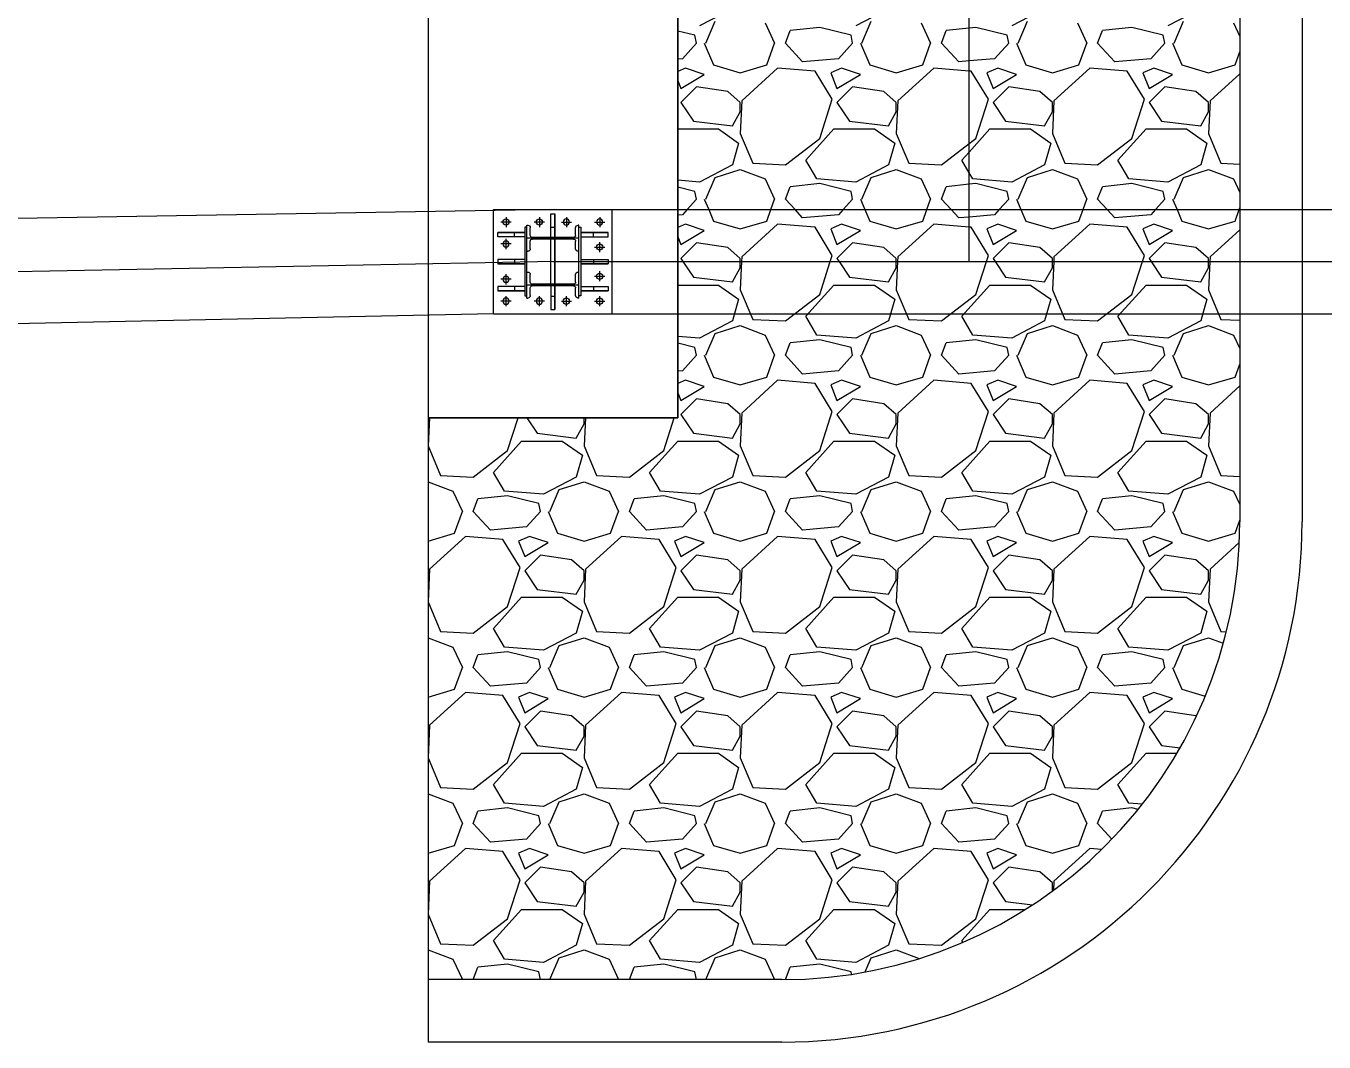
# Model space of a CAD drawing. Extents: x -341000 to 1341000, y 175 to 1868317.
# Drawn here: x -25318 to 37052, y 950000 to 998825 of the extents above; entities that cross this region are included whole.
import ezdxf

# ---------------------------------------------------------------- set-up
doc = ezdxf.new("R2010")
doc.units = 0
for name, color, linetype in [('Level 1', 7, 'Continuous'), ('Level 17', 7, 'Continuous'), ('Level 20', 7, 'Continuous'), ('Level 21', 7, 'Continuous'), ('Level 22', 7, 'Continuous'), ('Level 23', 7, 'Continuous'), ('Level 7', 7, 'Continuous')]:
    doc.layers.add(name, color=color, linetype=linetype)

# ---------------------------------------------------------------- blocks, each defined once
blk = doc.blocks.new('BL')
at = {"layer": 'Level 17'}
blk.add_circle((0, 0), 5000, dxfattribs=at)
at = {"layer": 'Level 22'}
for p, q in [((-8112, 0), (8112, 0)), ((0, 8112), (0, -8112))]:
    blk.add_line(p, q, dxfattribs=at)
blk = doc.blocks.new('A$C6DE')
at = {"layer": 'Level 20'}
for p, q in [((-250000, 0), (250000, 0)), ((250000, -570000), (250000, 0)), ((-250000, -570000), (-250000, 0)), ((-140000, -20000), (-140000, -150000)), ((-120000, -20000), (-140000, -20000)), ((-120000, -150000), (-120000, -20000)), ((-10000, -20000), (-10000, -150000)), ((10000, -20000), (-10000, -20000)), ((10000, -150000), (10000, -20000)), ((120000, -150000), (120000, -20000)), ((120000, -20000), (140000, -20000)), ((140000, -20000), (140000, -150000)), ((-120000, -90000), (-140000, -90000)), ((10000, -90000), (-10000, -90000)), ((120000, -90000), (140000, -90000)), ((-175000, -160000), (-50000, -160000)), ((-175000, -160000), (-175000, -164000)), ((-163000, -176000), (-126250, -176000)), ((-116250, -186000), (-116250, -384000)), ((-108750, -186000), (-108750, -384000)), ((-98750, -176000), (-62000, -176000)), ((-50000, -160000), (-50000, -164000)), ((50000, -160000), (175000, -160000)), ((50000, -160000), (50000, -164000)), ((62000, -176000), (98750, -176000)), ((108750, -186000), (108750, -384000)), ((116250, -186000), (116250, -384000)), ((126250, -176000), (163000, -176000)), ((175000, -160000), (175000, -164000)), ((-230000, -275000), (-116250, -275000)), ((-230000, -295000), (-230000, -275000)), ((-116250, -295000), (-230000, -295000)), ((-166250, -295000), (-166250, -275000)), ((108750, -275000), (-108750, -275000)), ((-108750, -295000), (108750, -295000)), ((230000, -275000), (116250, -275000)), ((116250, -295000), (230000, -295000)), ((166250, -295000), (166250, -275000)), ((230000, -295000), (230000, -275000)), ((-175000, -410000), (-175000, -406000)), ((-175000, -410000), (-50000, -410000)), ((-163000, -394000), (-126250, -394000)), ((-140000, -550000), (-140000, -420000)), ((-120000, -420000), (-120000, -550000)), ((-98750, -394000), (-62000, -394000)), ((-50000, -410000), (-50000, -406000)), ((-10000, -550000), (-10000, -420000)), ((10000, -420000), (10000, -550000)), ((50000, -410000), (50000, -406000)), ((50000, -410000), (175000, -410000)), ((62000, -394000), (98750, -394000)), ((120000, -420000), (120000, -550000)), ((126250, -394000), (163000, -394000)), ((140000, -550000), (140000, -420000)), ((175000, -410000), (175000, -406000)), ((-120000, -470000), (-140000, -470000)), ((10000, -470000), (-10000, -470000)), ((120000, -470000), (140000, -470000)), ((-120000, -550000), (-140000, -550000)), ((10000, -550000), (-10000, -550000)), ((120000, -550000), (140000, -550000)), ((-250000, -570000), (250000, -570000))]:
    blk.add_line(p, q, dxfattribs=at)
for points in [[(-165000, -160000), (165000, -160000), (165000, -150000), (-165000, -150000)], [(-165000, -410000), (165000, -410000), (165000, -420000), (-165000, -420000)]]:
    blk.add_lwpolyline(points, close=True, dxfattribs=at)
for centre, radius, start, end in [((-163000, -164000), 12000, 180, 270), ((-126250, -186000), 10000, 0, 90), ((-98750, -186000), 10000, 90, 180), ((-62000, -164000), 12000, 270, 0), ((62000, -164000), 12000, 180, 270), ((98750, -186000), 10000, 0, 90), ((126250, -186000), 10000, 90, 180), ((163000, -164000), 12000, 270, 0), ((-163000, -406000), 12000, 90, 180), ((-126250, -384000), 10000, 270, 0), ((-98750, -384000), 10000, 180, 270), ((-62000, -406000), 12000, 0, 90), ((62000, -406000), 12000, 90, 180), ((98750, -384000), 10000, 270, 0), ((126250, -384000), 10000, 180, 270), ((163000, -406000), 12000, 0, 90)]:
    blk.add_arc(centre, radius, start, end, dxfattribs=at)
at = {"layer": 'Level 22'}
for p, q in [((-112500, -160000), (-112500, -410000)), ((112500, -160000), (112500, -410000))]:
    blk.add_line(p, q, dxfattribs=at)
at = {"layer": 'Level 23'}
for p, q in [((-140000, -150000), (-140000, -20000)), ((-120000, -150000), (-120000, -20000)), ((-10000, -150000), (-10000, -20000)), ((10000, -150000), (10000, -20000)), ((120000, -150000), (120000, -20000)), ((140000, -150000), (140000, -20000)), ((-116250, -275000), (-230000, -275000)), ((-116250, -295000), (-230000, -295000)), ((-108750, -275000), (108750, -275000)), ((-108750, -295000), (108750, -295000)), ((116250, -275000), (230000, -275000)), ((116250, -295000), (230000, -295000)), ((-140000, -420000), (-140000, -550000)), ((-120000, -420000), (-120000, -550000)), ((-10000, -420000), (-10000, -550000)), ((10000, -420000), (10000, -550000)), ((120000, -420000), (120000, -550000)), ((140000, -420000), (140000, -550000))]:
    blk.add_line(p, q, dxfattribs=at)
at = {"layer": 'Level 17'}
for p, xscale, yscale in [((-190000, -60000), 2.999999999999999, -2.999999999999999), ((-70000, -60000), 2.999999999999999, -2.999999999999999), ((70000, -60000), 2.999999999999999, -2.999999999999999), ((-190000, -220000), 2.999999999999999, -2.999999999999999), ((-190000, -350000), 3, 3), ((-190000, -510000), 3, 3), ((-85000, -510000), 3, 3), ((85000, -510000), 3, 3)]:
    blk.add_blockref('BL', p, dxfattribs=dict(at, xscale=xscale, yscale=yscale))
for p, xscale, yscale, rotation in [((190000, -60000), 2.999999999999999, 2.999999999999999, 179.99999999999997), ((190000, -220000), 2.999999999999999, 2.999999999999999, 179.99999999999997), ((190000, -350000), 3, -3, 180), ((190000, -510000), 3, -3, 180)]:
    blk.add_blockref('BL', p, dxfattribs=dict(at, xscale=xscale, yscale=yscale, rotation=rotation))
blk = doc.blocks.new('COMPRS0003')
at = {"layer": 'Level 1'}
blk.add_lwpolyline([(-506000, -20000), (-494000, -20000), (-494000, 20000), (-506000, 20000)], close=True, dxfattribs=at)
at = {"layer": 'Level 7'}
blk.add_line((-480000, -12500), (-480000, 12500), dxfattribs=at)
blk = doc.blocks.new('COMPRS0004')
at = {"layer": 'Level 21'}
blk.add_lwpolyline([(-506000, 20000), (-494000, 20000), (-494000, -20000), (-506000, -20000)], dxfattribs=at)
blk = doc.blocks.new('COMPRS0007')
at = {"layer": 'Level 17'}
for p, q in [((-492650, -2000), (-492200, -950)), ((-489800, -1025), (-489350, -2000)), ((-485150, -2000), (-484700, -950)), ((-482300, -1025), (-481850, -2000)), ((-477650, -2000), (-477200, -950)), ((-474800, -1025), (-474350, -2000)), ((-470150, -2000), (-469700, -950)), ((-467300, -1025), (-467000, -1675)), ((-493175, -1625), (-494000, -1419)), ((-493100, -2000), (-493175, -1625)), ((-488825, -2000), (-488600, -1400)), ((-487175, -1250), (-488600, -1400)), ((-485675, -1625), (-487175, -1250)), ((-485600, -2000), (-485675, -1625)), ((-481325, -2000), (-481100, -1400)), ((-480000, -1285), (-481100, -1400)), ((-479675, -1250), (-480000, -1285)), ((-478175, -1625), (-479675, -1250)), ((-478100, -2000), (-478175, -1625)), ((-473825, -2000), (-473600, -1400)), ((-472175, -1250), (-473600, -1400)), ((-470675, -1625), (-472175, -1250)), ((-470600, -2000), (-470675, -1625)), ((-492725, -2000), (-492275, -3050)), ((-489725, -3050), (-489350, -2000)), ((-485225, -2000), (-484775, -3050)), ((-482225, -3050), (-481850, -2000)), ((-477725, -2000), (-477275, -3050)), ((-474725, -3050), (-474350, -2000)), ((-470225, -2000), (-469775, -3050)), ((-467225, -3050), (-467000, -2420)), ((-492275, -3050), (-491000, -3425)), ((-491000, -3425), (-489725, -3050)), ((-484775, -3050), (-483500, -3425)), ((-483500, -3425), (-482225, -3050)), ((-477275, -3050), (-476000, -3425)), ((-476000, -3425), (-474725, -3050)), ((-469775, -3050), (-468500, -3425)), ((-468500, -3425), (-467225, -3050)), ((-493625, -3200), (-494000, -3361)), ((-493850, -4175), (-492725, -3500)), ((-492725, -3500), (-493625, -3200)), ((-486125, -3200), (-486650, -3425)), ((-486650, -3425), (-486350, -4175)), ((-486350, -4175), (-485225, -3500)), ((-485225, -3500), (-486125, -3200)), ((-478625, -3200), (-479150, -3425)), ((-479150, -3425), (-478850, -4175)), ((-478850, -4175), (-477725, -3500)), ((-477725, -3500), (-478625, -3200)), ((-471125, -3200), (-471650, -3425)), ((-471650, -3425), (-471350, -4175)), ((-471350, -4175), (-470225, -3500)), ((-470225, -3500), (-471125, -3200)), ((-494000, -3800), (-493850, -4175)), ((-478100, -4100), (-478850, -4850)), ((-470600, -4100), (-471350, -4850)), ((-493850, -4850), (-493250, -5750)), ((-486350, -4850), (-485750, -5750)), ((-478850, -4850), (-478250, -5750)), ((-471350, -4850), (-470750, -5750)), ((-476375, -5975), (-476000, -5300)), ((-468875, -5975), (-468500, -5300)), ((-493250, -5750), (-491375, -5975)), ((-485750, -5750), (-483875, -5975)), ((-478250, -5750), (-476375, -5975)), ((-470750, -5750), (-468875, -5975)), ((-492200, -8450), (-491000, -8075)), ((-491000, -8075), (-489800, -8525)), ((-484700, -8450), (-483500, -8075)), ((-483500, -8075), (-482300, -8525)), ((-477200, -8450), (-476000, -8075)), ((-476000, -8075), (-474800, -8525)), ((-469700, -8450), (-468500, -8075)), ((-468500, -8075), (-467300, -8525)), ((-492650, -9500), (-492200, -8450)), ((-489800, -8525), (-489350, -9500)), ((-485150, -9500), (-484700, -8450)), ((-482300, -8525), (-481850, -9500)), ((-477650, -9500), (-477200, -8450)), ((-474800, -8525), (-474350, -9500)), ((-470150, -9500), (-469700, -8450)), ((-467300, -8525), (-467000, -9175)), ((-493175, -9125), (-494000, -8919)), ((-493100, -9500), (-493175, -9125)), ((-488825, -9500), (-488600, -8900)), ((-487175, -8750), (-488600, -8900)), ((-485675, -9125), (-487175, -8750)), ((-485600, -9500), (-485675, -9125)), ((-481325, -9500), (-481100, -8900)), ((-480000, -8784), (-481100, -8900)), ((-479675, -8750), (-480000, -8784)), ((-478175, -9125), (-479675, -8750)), ((-478100, -9500), (-478175, -9125)), ((-473825, -9500), (-473600, -8900)), ((-472175, -8750), (-473600, -8900)), ((-470675, -9125), (-472175, -8750)), ((-470600, -9500), (-470675, -9125)), ((-492725, -9500), (-492511, -10000)), ((-489529, -10000), (-489350, -9500)), ((-485225, -9500), (-485011, -10000)), ((-482029, -10000), (-481850, -9500)), ((-477725, -9500), (-477511, -10000)), ((-474529, -10000), (-474350, -9500)), ((-470225, -9500), (-470011, -10000)), ((-467029, -10000), (-467000, -9920)), ((-492511, -10000), (-492275, -10550)), ((-492275, -10550), (-491000, -10925)), ((-491000, -10925), (-489725, -10550)), ((-489725, -10550), (-489529, -10000)), ((-485011, -10000), (-484775, -10550)), ((-484775, -10550), (-483500, -10925)), ((-483500, -10925), (-482225, -10550)), ((-482225, -10550), (-482029, -10000)), ((-477511, -10000), (-477275, -10550)), ((-477275, -10550), (-476000, -10925)), ((-476000, -10925), (-474725, -10550)), ((-474725, -10550), (-474529, -10000)), ((-470011, -10000), (-469775, -10550)), ((-469775, -10550), (-468500, -10925)), ((-468500, -10925), (-467225, -10550)), ((-467225, -10550), (-467029, -10000)), ((-493625, -10700), (-494000, -10861)), ((-493850, -11675), (-492725, -11000)), ((-492725, -11000), (-493625, -10700)), ((-486125, -10700), (-486650, -10925)), ((-486650, -10925), (-486350, -11675)), ((-486350, -11675), (-485225, -11000)), ((-485225, -11000), (-486125, -10700)), ((-478625, -10700), (-479150, -10925)), ((-479150, -10925), (-478850, -11675)), ((-478850, -11675), (-477725, -11000)), ((-477725, -11000), (-478625, -10700)), ((-471125, -10700), (-471650, -10925)), ((-471650, -10925), (-471350, -11675)), ((-471350, -11675), (-470225, -11000)), ((-470225, -11000), (-471125, -10700)), ((-494000, -11300), (-493850, -11675)), ((-493100, -11600), (-493850, -12350)), ((-485600, -11600), (-486350, -12350)), ((-478100, -11600), (-478850, -12350)), ((-470600, -11600), (-471350, -12350)), ((-493850, -12350), (-493750, -12500)), ((-486350, -12350), (-486250, -12500)), ((-478850, -12350), (-478750, -12500)), ((-471350, -12350), (-471250, -12500)), ((-493750, -12500), (-493250, -13250)), ((-486250, -12500), (-485750, -13250)), ((-478750, -12500), (-478250, -13250)), ((-476375, -13475), (-476000, -12800)), ((-471250, -12500), (-470750, -13250)), ((-468875, -13475), (-468500, -12800)), ((-493250, -13250), (-491375, -13475)), ((-485750, -13250), (-483875, -13475)), ((-478250, -13250), (-476375, -13475)), ((-470750, -13250), (-468875, -13475)), ((-492200, -15950), (-491000, -15575)), ((-491000, -15575), (-489800, -16025)), ((-484700, -15950), (-483500, -15575)), ((-483500, -15575), (-482300, -16025)), ((-477200, -15950), (-476000, -15575)), ((-476000, -15575), (-474800, -16025)), ((-469700, -15950), (-468500, -15575)), ((-468500, -15575), (-467300, -16025)), ((-492650, -17000), (-492200, -15950)), ((-489800, -16025), (-489350, -17000)), ((-485150, -17000), (-484700, -15950)), ((-482300, -16025), (-481850, -17000)), ((-477650, -17000), (-477200, -15950)), ((-474800, -16025), (-474350, -17000)), ((-470150, -17000), (-469700, -15950)), ((-467300, -16025), (-467000, -16675)), ((-493175, -16625), (-494000, -16419)), ((-493100, -17000), (-493175, -16625)), ((-488825, -17000), (-488600, -16400)), ((-487175, -16250), (-488600, -16400)), ((-485675, -16625), (-487175, -16250)), ((-485600, -17000), (-485675, -16625)), ((-481325, -17000), (-481100, -16400)), ((-479675, -16250), (-481100, -16400)), ((-478175, -16625), (-479675, -16250)), ((-478100, -17000), (-478175, -16625)), ((-473825, -17000), (-473600, -16400)), ((-472175, -16250), (-473600, -16400)), ((-470675, -16625), (-472175, -16250)), ((-470600, -17000), (-470675, -16625)), ((-492725, -17000), (-492275, -18050)), ((-489725, -18050), (-489350, -17000)), ((-485225, -17000), (-484775, -18050)), ((-482225, -18050), (-481850, -17000)), ((-477725, -17000), (-477275, -18050)), ((-474725, -18050), (-474350, -17000)), ((-470225, -17000), (-469775, -18050)), ((-467225, -18050), (-467000, -17420)), ((-492275, -18050), (-491000, -18425)), ((-491000, -18425), (-489725, -18050)), ((-484775, -18050), (-483500, -18425)), ((-483500, -18425), (-482225, -18050)), ((-477275, -18050), (-476000, -18425)), ((-476000, -18425), (-474725, -18050)), ((-469775, -18050), (-468500, -18425)), ((-468500, -18425), (-467225, -18050)), ((-493625, -18200), (-494000, -18361)), ((-493850, -19175), (-492725, -18500)), ((-492725, -18500), (-493625, -18200)), ((-486125, -18200), (-486650, -18425)), ((-486650, -18425), (-486350, -19175)), ((-486350, -19175), (-485225, -18500)), ((-485225, -18500), (-486125, -18200)), ((-478625, -18200), (-479150, -18425)), ((-479150, -18425), (-478850, -19175)), ((-478850, -19175), (-477725, -18500)), ((-477725, -18500), (-478625, -18200)), ((-471125, -18200), (-471650, -18425)), ((-471650, -18425), (-471350, -19175)), ((-471350, -19175), (-470225, -18500)), ((-470225, -18500), (-471125, -18200)), ((-494000, -18800), (-493850, -19175)), ((-493100, -19100), (-493850, -19850)), ((-485600, -19100), (-486350, -19850)), ((-478100, -19100), (-478850, -19850)), ((-470600, -19100), (-471350, -19850)), ((-493850, -19850), (-493250, -20750)), ((-486350, -19850), (-485750, -20750)), ((-478850, -19850), (-478250, -20750)), ((-471350, -19850), (-470750, -20750)), ((-501250, -20000), (-500750, -20750)), ((-483875, -20975), (-483500, -20300)), ((-476375, -20975), (-476000, -20300)), ((-468875, -20975), (-468500, -20300)), ((-500750, -20750), (-498875, -20975)), ((-493250, -20750), (-491375, -20975)), ((-485750, -20750), (-483875, -20975)), ((-478250, -20750), (-476375, -20975)), ((-470750, -20750), (-468875, -20975)), ((-506000, -23075), (-504800, -23525)), ((-506000, -23075), (-506000, -23075)), ((-499700, -23450), (-498500, -23075)), ((-498500, -23075), (-497300, -23525)), ((-492200, -23450), (-491000, -23075)), ((-491000, -23075), (-489800, -23525)), ((-484700, -23450), (-483500, -23075)), ((-483500, -23075), (-482300, -23525)), ((-477200, -23450), (-476000, -23075)), ((-476000, -23075), (-474800, -23525)), ((-469700, -23450), (-468500, -23075)), ((-468500, -23075), (-467300, -23525)), ((-504800, -23525), (-504350, -24500)), ((-500150, -24500), (-499700, -23450)), ((-497300, -23525), (-496850, -24500)), ((-492650, -24500), (-492200, -23450)), ((-489800, -23525), (-489350, -24500)), ((-485150, -24500), (-484700, -23450)), ((-482300, -23525), (-481850, -24500)), ((-477650, -24500), (-477200, -23450)), ((-474800, -23525), (-474350, -24500)), ((-470150, -24500), (-469700, -23450)), ((-467300, -23525), (-467000, -24175)), ((-503825, -24500), (-503600, -23900)), ((-502175, -23750), (-503600, -23900)), ((-500675, -24125), (-502175, -23750)), ((-500600, -24500), (-500675, -24125)), ((-496325, -24500), (-496100, -23900)), ((-494675, -23750), (-496100, -23900)), ((-493175, -24125), (-494675, -23750)), ((-493100, -24500), (-493175, -24125)), ((-488825, -24500), (-488600, -23900)), ((-487175, -23750), (-488600, -23900)), ((-485675, -24125), (-487175, -23750)), ((-485600, -24500), (-485675, -24125)), ((-481325, -24500), (-481100, -23900)), ((-479675, -23750), (-481100, -23900)), ((-478175, -24125), (-479675, -23750)), ((-478100, -24500), (-478175, -24125)), ((-473825, -24500), (-473600, -23900)), ((-472175, -23750), (-473600, -23900)), ((-470675, -24125), (-472175, -23750)), ((-470600, -24500), (-470675, -24125)), ((-504725, -25550), (-504350, -24500)), ((-500225, -24500), (-499775, -25550)), ((-497225, -25550), (-496850, -24500)), ((-492725, -24500), (-492275, -25550)), ((-489725, -25550), (-489350, -24500)), ((-485225, -24500), (-484775, -25550)), ((-482225, -25550), (-481850, -24500)), ((-477725, -24500), (-477275, -25550)), ((-474725, -25550), (-474350, -24500)), ((-470225, -24500), (-469775, -25550)), ((-467225, -25550), (-467000, -24920)), ((-506000, -25925), (-504725, -25550)), ((-499775, -25550), (-498500, -25925)), ((-498500, -25925), (-497225, -25550)), ((-492275, -25550), (-491000, -25925)), ((-491000, -25925), (-489725, -25550)), ((-484775, -25550), (-483500, -25925)), ((-483500, -25925), (-482225, -25550)), ((-477275, -25550), (-476000, -25925)), ((-476000, -25925), (-474725, -25550)), ((-469775, -25550), (-468500, -25925)), ((-468500, -25925), (-467225, -25550)), ((-501125, -25700), (-501650, -25925)), ((-501650, -25925), (-501350, -26675)), ((-501350, -26675), (-500225, -26000)), ((-500225, -26000), (-501125, -25700)), ((-493625, -25700), (-494150, -25925)), ((-494150, -25925), (-493850, -26675)), ((-493850, -26675), (-492725, -26000)), ((-492725, -26000), (-493625, -25700)), ((-486125, -25700), (-486650, -25925)), ((-486650, -25925), (-486350, -26675)), ((-486350, -26675), (-485225, -26000)), ((-485225, -26000), (-486125, -25700)), ((-478625, -25700), (-479150, -25925)), ((-479150, -25925), (-478850, -26675)), ((-478850, -26675), (-477725, -26000)), ((-477725, -26000), (-478625, -25700)), ((-471125, -25700), (-471650, -25925)), ((-471650, -25925), (-471350, -26675)), ((-471350, -26675), (-470225, -26000)), ((-470225, -26000), (-471125, -25700)), ((-500600, -26600), (-501350, -27350)), ((-493100, -26600), (-493850, -27350)), ((-485600, -26600), (-486350, -27350)), ((-478100, -26600), (-478850, -27350)), ((-470600, -26600), (-471350, -27350)), ((-501350, -27350), (-500750, -28250)), ((-493850, -27350), (-493250, -28250)), ((-486350, -27350), (-485750, -28250)), ((-478850, -27350), (-478250, -28250)), ((-471350, -27350), (-470750, -28250)), ((-483875, -28475), (-483500, -27800)), ((-476375, -28475), (-476000, -27800)), ((-468875, -28475), (-468500, -27800)), ((-500750, -28250), (-498875, -28475)), ((-493250, -28250), (-491375, -28475)), ((-485750, -28250), (-483875, -28475)), ((-478250, -28250), (-476375, -28475)), ((-470750, -28250), (-468875, -28475)), ((-506000, -30575), (-504800, -31025)), ((-506000, -30575), (-506000, -30575)), ((-504800, -31025), (-504350, -32000)), ((-500150, -32000), (-499700, -30950)), ((-499700, -30950), (-498500, -30575)), ((-498500, -30575), (-497300, -31025)), ((-497300, -31025), (-496850, -32000)), ((-492650, -32000), (-492200, -30950)), ((-492200, -30950), (-491000, -30575)), ((-491000, -30575), (-489800, -31025)), ((-489800, -31025), (-489350, -32000)), ((-485150, -32000), (-484700, -30950)), ((-484700, -30950), (-483500, -30575)), ((-483500, -30575), (-482300, -31025)), ((-482300, -31025), (-481850, -32000)), ((-477650, -32000), (-477200, -30950)), ((-477200, -30950), (-476000, -30575)), ((-476000, -30575), (-474800, -31025)), ((-474800, -31025), (-474350, -32000)), ((-470150, -32000), (-469700, -30950)), ((-469700, -30950), (-468500, -30575)), ((-468500, -30575), (-467790, -30841)), ((-503825, -32000), (-503600, -31400)), ((-502175, -31250), (-503600, -31400)), ((-500675, -31625), (-502175, -31250)), ((-500600, -32000), (-500675, -31625)), ((-496325, -32000), (-496100, -31400)), ((-494675, -31250), (-496100, -31400)), ((-493175, -31625), (-494675, -31250)), ((-493100, -32000), (-493175, -31625)), ((-488825, -32000), (-488600, -31400)), ((-487175, -31250), (-488600, -31400)), ((-485675, -31625), (-487175, -31250)), ((-485600, -32000), (-485675, -31625)), ((-481325, -32000), (-481100, -31400)), ((-479675, -31250), (-481100, -31400)), ((-478175, -31625), (-479675, -31250)), ((-478100, -32000), (-478175, -31625)), ((-473825, -32000), (-473600, -31400)), ((-472175, -31250), (-473600, -31400)), ((-470675, -31625), (-472175, -31250)), ((-470600, -32000), (-470675, -31625)), ((-504725, -33050), (-504350, -32000)), ((-500225, -32000), (-499775, -33050)), ((-497225, -33050), (-496850, -32000)), ((-492725, -32000), (-492275, -33050)), ((-489725, -33050), (-489350, -32000)), ((-485225, -32000), (-484775, -33050)), ((-482225, -33050), (-481850, -32000)), ((-477725, -32000), (-477275, -33050)), ((-474725, -33050), (-474350, -32000)), ((-470225, -32000), (-469775, -33050)), ((-506000, -33425), (-504725, -33050)), ((-499775, -33050), (-498500, -33425)), ((-498500, -33425), (-497225, -33050)), ((-492275, -33050), (-491000, -33425)), ((-491000, -33425), (-489725, -33050)), ((-484775, -33050), (-483500, -33425)), ((-483500, -33425), (-482225, -33050)), ((-477275, -33050), (-476000, -33425)), ((-476000, -33425), (-474725, -33050)), ((-469775, -33050), (-468658, -33379)), ((-501125, -33200), (-501650, -33425)), ((-501650, -33425), (-501350, -34175)), ((-501350, -34175), (-500225, -33500)), ((-500225, -33500), (-501125, -33200)), ((-493625, -33200), (-494150, -33425)), ((-494150, -33425), (-493850, -34175)), ((-493850, -34175), (-492725, -33500)), ((-492725, -33500), (-493625, -33200)), ((-486125, -33200), (-486650, -33425)), ((-486650, -33425), (-486350, -34175)), ((-486350, -34175), (-485225, -33500)), ((-485225, -33500), (-486125, -33200)), ((-478625, -33200), (-479150, -33425)), ((-479150, -33425), (-478850, -34175)), ((-478850, -34175), (-477725, -33500)), ((-477725, -33500), (-478625, -33200)), ((-471125, -33200), (-471650, -33425)), ((-471650, -33425), (-471350, -34175)), ((-471350, -34175), (-470225, -33500)), ((-470225, -33500), (-471125, -33200)), ((-500600, -34100), (-501350, -34850)), ((-493100, -34100), (-493850, -34850)), ((-485600, -34100), (-486350, -34850)), ((-478100, -34100), (-478850, -34850)), ((-470600, -34100), (-471350, -34850)), ((-501350, -34850), (-500750, -35750)), ((-493850, -34850), (-493250, -35750)), ((-486350, -34850), (-485750, -35750)), ((-478850, -34850), (-478250, -35750)), ((-471350, -34850), (-470750, -35750)), ((-491375, -35975), (-491000, -35300)), ((-483875, -35975), (-483500, -35300)), ((-476375, -35975), (-476000, -35300)), ((-500750, -35750), (-498875, -35975)), ((-493250, -35750), (-491375, -35975)), ((-485750, -35750), (-483875, -35975)), ((-478250, -35750), (-476375, -35975)), ((-470750, -35750), (-469865, -35856)), ((-506000, -38075), (-504800, -38525)), ((-506000, -38075), (-506000, -38075)), ((-504800, -38525), (-504350, -39500)), ((-500150, -39500), (-499700, -38450)), ((-499700, -38450), (-498500, -38075)), ((-498500, -38075), (-497300, -38525)), ((-497300, -38525), (-496850, -39500)), ((-492650, -39500), (-492200, -38450)), ((-492200, -38450), (-491000, -38075)), ((-491000, -38075), (-489800, -38525)), ((-489800, -38525), (-489350, -39500)), ((-485150, -39500), (-484700, -38450)), ((-484700, -38450), (-483500, -38075)), ((-483500, -38075), (-482300, -38525)), ((-482300, -38525), (-481850, -39500)), ((-477650, -39500), (-477200, -38450)), ((-477200, -38450), (-476000, -38075)), ((-476000, -38075), (-474800, -38525)), ((-474800, -38525), (-474350, -39500)), ((-503825, -39500), (-503600, -38900)), ((-502175, -38750), (-503600, -38900)), ((-500675, -39125), (-502175, -38750)), ((-500600, -39500), (-500675, -39125)), ((-496325, -39500), (-496100, -38900)), ((-494675, -38750), (-496100, -38900)), ((-493175, -39125), (-494675, -38750)), ((-493100, -39500), (-493175, -39125)), ((-488825, -39500), (-488600, -38900)), ((-487175, -38750), (-488600, -38900)), ((-485675, -39125), (-487175, -38750)), ((-485600, -39500), (-485675, -39125)), ((-481325, -39500), (-481100, -38900)), ((-479675, -38750), (-481100, -38900)), ((-478175, -39125), (-479675, -38750)), ((-478100, -39500), (-478175, -39125)), ((-473825, -39500), (-473600, -38900)), ((-472175, -38750), (-473600, -38900)), ((-471885, -38823), (-472175, -38750)), ((-504725, -40550), (-504350, -39500)), ((-500225, -39500), (-499775, -40550)), ((-497225, -40550), (-496850, -39500)), ((-492725, -39500), (-492275, -40550)), ((-489725, -40550), (-489350, -39500)), ((-485225, -39500), (-484775, -40550)), ((-482225, -40550), (-481850, -39500)), ((-477725, -39500), (-477275, -40550)), ((-474725, -40550), (-474350, -39500)), ((-506000, -40925), (-504725, -40550)), ((-506000, -40925), (-506000, -40925)), ((-501125, -40700), (-501650, -40925)), ((-501650, -40925), (-501350, -41675)), ((-501350, -41675), (-500225, -41000)), ((-500225, -41000), (-501125, -40700)), ((-499775, -40550), (-498500, -40925)), ((-498500, -40925), (-497225, -40550)), ((-493625, -40700), (-494150, -40925)), ((-494150, -40925), (-493850, -41675)), ((-493850, -41675), (-492725, -41000)), ((-492725, -41000), (-493625, -40700)), ((-492275, -40550), (-491000, -40925)), ((-491000, -40925), (-489725, -40550)), ((-486125, -40700), (-486650, -40925)), ((-486650, -40925), (-486350, -41675)), ((-486350, -41675), (-485225, -41000)), ((-485225, -41000), (-486125, -40700)), ((-484775, -40550), (-483500, -40925)), ((-483500, -40925), (-482225, -40550)), ((-478625, -40700), (-479150, -40925)), ((-479150, -40925), (-478850, -41675)), ((-478850, -41675), (-477725, -41000)), ((-477725, -41000), (-478625, -40700)), ((-477275, -40550), (-476000, -40925)), ((-476000, -40925), (-474725, -40550)), ((-500600, -41600), (-501350, -42350)), ((-493100, -41600), (-493850, -42350)), ((-485600, -41600), (-486350, -42350)), ((-478100, -41600), (-478850, -42350)), ((-501350, -42350), (-500750, -43250)), ((-493850, -42350), (-493250, -43250)), ((-486350, -42350), (-485750, -43250)), ((-478850, -42350), (-478250, -43250)), ((-491375, -43475), (-491000, -42800)), ((-483875, -43475), (-483500, -42800)), ((-500750, -43250), (-498875, -43475)), ((-493250, -43250), (-491375, -43475)), ((-485750, -43250), (-483875, -43475)), ((-478250, -43250), (-476949, -43406)), ((-506000, -45575), (-504800, -46025)), ((-506000, -45575), (-506000, -45575)), ((-504800, -46025), (-504350, -47000)), ((-500150, -47000), (-499700, -45950)), ((-499700, -45950), (-498500, -45575)), ((-498500, -45575), (-497300, -46025)), ((-497300, -46025), (-496850, -47000)), ((-492650, -47000), (-492200, -45950)), ((-492200, -45950), (-491000, -45575)), ((-491000, -45575), (-489800, -46025)), ((-489800, -46025), (-489350, -47000)), ((-484992, -46632), (-484700, -45950)), ((-484700, -45950), (-483500, -45575)), ((-483500, -45575), (-482401, -45987)), ((-503825, -47000), (-503600, -46400)), ((-502175, -46250), (-503600, -46400)), ((-500675, -46625), (-502175, -46250)), ((-500600, -47000), (-500675, -46625)), ((-496325, -47000), (-496100, -46400)), ((-494675, -46250), (-496100, -46400)), ((-493175, -46625), (-494675, -46250)), ((-493100, -47000), (-493175, -46625)), ((-488825, -46999), (-488600, -46400)), ((-487175, -46250), (-488600, -46400)), ((-485675, -46625), (-487175, -46250)), ((-485651, -46744), (-485675, -46625)), ((-504350, -47000), (-504350, -47000)), ((-496850, -47000), (-496850, -47000)), ((-492725, -47000), (-492725, -47000)), ((-489350, -47000), (-489350, -47000))]:
    blk.add_line(p, q, dxfattribs=at)
blk = doc.blocks.new('COMPRS0008')
at = {"layer": 'Level 1'}
for points in [[(-467000, 25000), (-467000, -25000)], [(-464000, 25000), (-464000, -25000)], [(-506000, -20000), (-506000, -50000)], [(-489000, -47000), (-506000, -47000)], [(-489000, -50000), (-506000, -50000)]]:
    blk.add_lwpolyline(points, dxfattribs=at)
for radius in [25000, 22000]:
    blk.add_arc((-489000, -25000), radius, 270, 360, dxfattribs=at)
at = {"layer": 'Level 17'}
for p, q in [((-491375, -350), (-492950, -1175)), ((-483875, -350), (-485450, -1175)), ((-476375, -350), (-477950, -1175)), ((-468875, -350), (-470450, -1175)), ((-491000, -5300), (-491000, -4850)), ((-483500, -5300), (-483500, -4850)), ((-476000, -5300), (-476000, -4850)), ((-468500, -5300), (-468500, -4850)), ((-491375, -5975), (-491000, -5300)), ((-483875, -5975), (-483500, -5300)), ((-494000, -6125), (-494000, -6125)), ((-494000, -6125), (-492050, -6125)), ((-492050, -6125), (-491075, -6800)), ((-487850, -7625), (-486500, -6125)), ((-486500, -6125), (-484550, -6125)), ((-484550, -6125), (-483575, -6800)), ((-480000, -7236), (-479000, -6125)), ((-479000, -6125), (-477050, -6125)), ((-477050, -6125), (-476075, -6800)), ((-472850, -7625), (-471500, -6125)), ((-471500, -6125), (-469550, -6125)), ((-469550, -6125), (-468575, -6800)), ((-491075, -6800), (-491375, -7850)), ((-483575, -6800), (-483875, -7850)), ((-476075, -6800), (-476375, -7850)), ((-468575, -6800), (-468875, -7850)), ((-480350, -7625), (-480000, -7236)), ((-491375, -7850), (-492950, -8675)), ((-487325, -8525), (-487850, -7625)), ((-483875, -7850), (-485450, -8675)), ((-480000, -8225), (-480350, -7625)), ((-476375, -7850), (-477950, -8675)), ((-472325, -8525), (-472850, -7625)), ((-468875, -7850), (-470450, -8675)), ((-492950, -8675), (-494000, -8591)), ((-485450, -8675), (-487325, -8525)), ((-479825, -8525), (-480000, -8225)), ((-477950, -8675), (-479825, -8525)), ((-470450, -8675), (-472325, -8525)), ((-491000, -12500), (-491000, -12350)), ((-483500, -12500), (-483500, -12350)), ((-476000, -12500), (-476000, -12350)), ((-468500, -12500), (-468500, -12350)), ((-491375, -13475), (-491000, -12800)), ((-491000, -12800), (-491000, -12500)), ((-483875, -13475), (-483500, -12800)), ((-483500, -12800), (-483500, -12500)), ((-476000, -12800), (-476000, -12500)), ((-468500, -12800), (-468500, -12500)), ((-494000, -13625), (-494000, -13625)), ((-494000, -13625), (-492050, -13625)), ((-492050, -13625), (-491075, -14300)), ((-487850, -15125), (-486500, -13625)), ((-486500, -13625), (-484550, -13625)), ((-484550, -13625), (-483575, -14300)), ((-480350, -15125), (-479000, -13625)), ((-479000, -13625), (-477050, -13625)), ((-477050, -13625), (-476075, -14300)), ((-472850, -15125), (-471500, -13625)), ((-471500, -13625), (-469550, -13625)), ((-469550, -13625), (-468575, -14300)), ((-491075, -14300), (-491375, -15350)), ((-483575, -14300), (-483875, -15350)), ((-476075, -14300), (-476375, -15350)), ((-468575, -14300), (-468875, -15350)), ((-491375, -15350), (-492950, -16175)), ((-487325, -16025), (-487850, -15125)), ((-483875, -15350), (-485450, -16175)), ((-479825, -16025), (-480350, -15125)), ((-476375, -15350), (-477950, -16175)), ((-472325, -16025), (-472850, -15125)), ((-468875, -15350), (-470450, -16175)), ((-492950, -16175), (-494000, -16091)), ((-485450, -16175), (-487325, -16025)), ((-477950, -16175), (-479825, -16025)), ((-470450, -16175), (-472325, -16025)), ((-491000, -20300), (-491000, -19850)), ((-483500, -20300), (-483500, -19850)), ((-476000, -20300), (-476000, -19850)), ((-468500, -20300), (-468500, -19850)), ((-498875, -20975), (-498500, -20300)), ((-498500, -20300), (-498500, -20000)), ((-491375, -20975), (-491000, -20300)), ((-502850, -22625), (-501500, -21125)), ((-501500, -21125), (-499550, -21125)), ((-499550, -21125), (-498575, -21800)), ((-495350, -22625), (-494000, -21125)), ((-494000, -21125), (-492050, -21125)), ((-492050, -21125), (-491075, -21800)), ((-487850, -22625), (-486500, -21125)), ((-486500, -21125), (-484550, -21125)), ((-484550, -21125), (-483575, -21800)), ((-480350, -22625), (-479000, -21125)), ((-479000, -21125), (-477050, -21125)), ((-477050, -21125), (-476075, -21800)), ((-472850, -22625), (-471500, -21125)), ((-471500, -21125), (-469550, -21125)), ((-469550, -21125), (-468575, -21800)), ((-498575, -21800), (-498875, -22850)), ((-491075, -21800), (-491375, -22850)), ((-483575, -21800), (-483875, -22850)), ((-476075, -21800), (-476375, -22850)), ((-468575, -21800), (-468875, -22850)), ((-502325, -23525), (-502850, -22625)), ((-498875, -22850), (-500450, -23675)), ((-494825, -23525), (-495350, -22625)), ((-491375, -22850), (-492950, -23675)), ((-487325, -23525), (-487850, -22625)), ((-483875, -22850), (-485450, -23675)), ((-479825, -23525), (-480350, -22625)), ((-476375, -22850), (-477950, -23675)), ((-472325, -23525), (-472850, -22625)), ((-468875, -22850), (-470450, -23675)), ((-500450, -23675), (-502325, -23525)), ((-492950, -23675), (-494825, -23525)), ((-485450, -23675), (-487325, -23525)), ((-477950, -23675), (-479825, -23525)), ((-470450, -23675), (-472325, -23525)), ((-498500, -27800), (-498500, -27350)), ((-491000, -27800), (-491000, -27350)), ((-483500, -27800), (-483500, -27350)), ((-476000, -27800), (-476000, -27350)), ((-468500, -27800), (-468500, -27350)), ((-498875, -28475), (-498500, -27800)), ((-491375, -28475), (-491000, -27800)), ((-502850, -30125), (-501500, -28625)), ((-501500, -28625), (-499550, -28625)), ((-499550, -28625), (-498575, -29300)), ((-495350, -30125), (-494000, -28625)), ((-494000, -28625), (-492050, -28625)), ((-492050, -28625), (-491075, -29300)), ((-487850, -30125), (-486500, -28625)), ((-486500, -28625), (-484550, -28625)), ((-484550, -28625), (-483575, -29300)), ((-480350, -30125), (-479000, -28625)), ((-479000, -28625), (-477050, -28625)), ((-477050, -28625), (-476075, -29300)), ((-472850, -30125), (-471500, -28625)), ((-471500, -28625), (-469550, -28625)), ((-469550, -28625), (-468575, -29300)), ((-498575, -29300), (-498875, -30350)), ((-491075, -29300), (-491375, -30350)), ((-483575, -29300), (-483875, -30350)), ((-476075, -29300), (-476375, -30350)), ((-468575, -29300), (-468875, -30350)), ((-502325, -31025), (-502850, -30125)), ((-498875, -30350), (-500450, -31175)), ((-494825, -31025), (-495350, -30125)), ((-491375, -30350), (-492950, -31175)), ((-487325, -31025), (-487850, -30125)), ((-483875, -30350), (-485450, -31175)), ((-479825, -31025), (-480350, -30125)), ((-476375, -30350), (-477950, -31175)), ((-472325, -31025), (-472850, -30125)), ((-468875, -30350), (-470450, -31175)), ((-500450, -31175), (-502325, -31025)), ((-492950, -31175), (-494825, -31025)), ((-485450, -31175), (-487325, -31025)), ((-477950, -31175), (-479825, -31025)), ((-470450, -31175), (-472325, -31025)), ((-498500, -35300), (-498500, -34850)), ((-491000, -35300), (-491000, -34850)), ((-483500, -35300), (-483500, -34850)), ((-476000, -35300), (-476000, -34850)), ((-498875, -35975), (-498500, -35300)), ((-502850, -37625), (-501500, -36125)), ((-501500, -36125), (-499550, -36125)), ((-499550, -36125), (-498575, -36800)), ((-495350, -37625), (-494000, -36125)), ((-494000, -36125), (-492050, -36125)), ((-492050, -36125), (-491075, -36800)), ((-487850, -37625), (-486500, -36125)), ((-486500, -36125), (-484550, -36125)), ((-484550, -36125), (-483575, -36800)), ((-480350, -37625), (-479000, -36125)), ((-479000, -36125), (-477050, -36125)), ((-477050, -36125), (-476075, -36800)), ((-472850, -37625), (-471500, -36125)), ((-471500, -36125), (-470020, -36125)), ((-498575, -36800), (-498875, -37850)), ((-491075, -36800), (-491375, -37850)), ((-483575, -36800), (-483875, -37850)), ((-476075, -36800), (-476375, -37850)), ((-502325, -38525), (-502850, -37625)), ((-498875, -37850), (-500450, -38675)), ((-494825, -38525), (-495350, -37625)), ((-491375, -37850), (-492950, -38675)), ((-487325, -38525), (-487850, -37625)), ((-483875, -37850), (-485450, -38675)), ((-479825, -38525), (-480350, -37625)), ((-476375, -37850), (-477950, -38675)), ((-472325, -38525), (-472850, -37625)), ((-500450, -38675), (-502325, -38525)), ((-492950, -38675), (-494825, -38525)), ((-485450, -38675), (-487325, -38525)), ((-477950, -38675), (-479825, -38525)), ((-471688, -38576), (-472325, -38525)), ((-498500, -42800), (-498500, -42350)), ((-491000, -42800), (-491000, -42350)), ((-483500, -42800), (-483500, -42350)), ((-476000, -42748), (-476000, -42350)), ((-498875, -43475), (-498500, -42800)), ((-502850, -45125), (-501500, -43625)), ((-501500, -43625), (-499550, -43625)), ((-499550, -43625), (-498575, -44300)), ((-495350, -45125), (-494000, -43625)), ((-494000, -43625), (-492050, -43625)), ((-492050, -43625), (-491075, -44300)), ((-487850, -45125), (-486500, -43625)), ((-486500, -43625), (-484550, -43625)), ((-484550, -43625), (-483575, -44300)), ((-480350, -45125), (-479000, -43625)), ((-479000, -43625), (-477291, -43625)), ((-498575, -44300), (-498875, -45350)), ((-491075, -44300), (-491375, -45350)), ((-483575, -44300), (-483875, -45350)), ((-502325, -46025), (-502850, -45125)), ((-498875, -45350), (-500450, -46175)), ((-494825, -46025), (-495350, -45125)), ((-491375, -45350), (-492950, -46175)), ((-487325, -46025), (-487850, -45125)), ((-483875, -45350), (-485450, -46175)), ((-480302, -45207), (-480350, -45125)), ((-500450, -46175), (-502325, -46025)), ((-492950, -46175), (-494825, -46025)), ((-485450, -46175), (-487325, -46025))]:
    blk.add_line(p, q, dxfattribs=at)

msp = doc.modelspace()

# ---------------------------------------------------------------- linework, layer by layer
at = {"layer": 'Level 17'}
for p, q in [((6900, 998000), (6225, 997250)), ((12000, 997100), (11175, 998000)), ((14400, 998000), (13725, 997250)), ((19500, 997101), (18675, 998001)), ((21900, 998000), (21225, 997250)), ((27000, 997101), (26175, 998001)), ((29400, 998000), (28725, 997250)), ((6225, 997250), (6000, 997231)), ((10800, 996800), (9075, 995225)), ((12600, 996650), (10800, 996800)), ((13725, 997250), (12000, 997100)), ((18300, 996800), (16575, 995225)), ((20000, 996658), (18300, 996800)), ((20000, 997144), (19500, 997100)), ((21225, 997250), (20000, 997144)), ((25800, 996800), (24075, 995225)), ((27600, 996650), (25800, 996800)), ((28725, 997250), (27000, 997100)), ((13425, 995300), (12600, 996650)), ((20100, 996650), (20000, 996658)), ((20925, 995300), (20100, 996650)), ((28425, 995300), (27600, 996650)), ((33000, 996526), (31575, 995225)), ((6900, 995900), (6150, 995150)), ((8400, 995675), (6900, 995900)), ((9000, 995150), (8400, 995675)), ((14400, 995900), (13650, 995150)), ((15900, 995675), (14400, 995900)), ((16500, 995150), (15900, 995675)), ((23400, 995675), (21900, 995900)), ((24000, 995150), (23400, 995675)), ((30900, 995675), (29400, 995900)), ((31500, 995150), (30900, 995675)), ((9075, 995225), (9000, 993650)), ((12825, 993425), (13425, 995300)), ((16575, 995225), (16500, 993650)), ((20325, 993425), (20925, 995300)), ((24075, 995225), (24000, 993650)), ((27825, 993425), (28425, 995300)), ((31575, 995225), (31500, 993650)), ((9000, 993650), (9600, 992225)), ((16500, 993650), (17100, 992225)), ((24000, 993650), (24600, 992225)), ((31500, 993651), (32100, 992226)), ((11175, 992150), (12825, 993425)), ((18675, 992150), (20000, 993174)), ((20000, 993174), (20325, 993425)), ((26175, 992150), (27825, 993425)), ((9600, 992225), (11175, 992150)), ((17100, 992225), (18675, 992150)), ((24600, 992225), (26175, 992150)), ((32100, 992225), (33000, 992182)), ((6900, 990500), (6450, 990000)), ((11634, 990000), (11175, 990500)), ((14400, 990500), (13950, 990000)), ((19134, 990000), (18675, 990500)), ((21900, 990500), (21450, 990000)), ((26634, 990000), (26175, 990501)), ((29400, 990500), (28950, 990000)), ((6450, 990000), (6225, 989750)), ((12000, 989600), (11634, 990000)), ((13950, 990000), (13725, 989750)), ((19500, 989600), (19134, 990000)), ((21450, 990000), (21225, 989750)), ((27000, 989601), (26634, 990000)), ((28950, 990000), (28725, 989750)), ((6225, 989750), (6000, 989731)), ((10800, 989300), (9075, 987725)), ((12600, 989150), (10800, 989300)), ((13725, 989750), (12000, 989600)), ((18300, 989300), (16575, 987725)), ((20000, 989158), (18300, 989300)), ((20000, 989644), (19500, 989600)), ((21225, 989750), (20000, 989644)), ((25800, 989300), (24075, 987725)), ((27600, 989150), (25800, 989300)), ((28725, 989750), (27000, 989600)), ((13425, 987800), (12600, 989150)), ((20100, 989150), (20000, 989158)), ((20925, 987800), (20100, 989150)), ((28425, 987800), (27600, 989150)), ((33000, 989026), (31575, 987725)), ((8400, 988175), (6900, 988400)), ((9000, 987650), (8400, 988175)), ((15900, 988175), (14400, 988400)), ((16500, 987650), (15900, 988175)), ((23400, 988175), (21900, 988400)), ((24000, 987650), (23400, 988175)), ((30900, 988175), (29400, 988400)), ((31500, 987650), (30900, 988175)), ((9064, 987500), (9000, 986150)), ((9075, 987725), (9064, 987500)), ((12825, 985925), (13329, 987500)), ((13329, 987500), (13425, 987800)), ((16564, 987500), (16500, 986150)), ((16575, 987725), (16564, 987500)), ((20325, 985925), (20829, 987500)), ((20829, 987500), (20925, 987800)), ((24064, 987500), (24000, 986150)), ((24075, 987725), (24064, 987500)), ((27825, 985925), (28329, 987500)), ((28329, 987500), (28425, 987800)), ((31564, 987500), (31500, 986150)), ((31575, 987725), (31564, 987500)), ((9000, 986150), (9600, 984725)), ((16500, 986150), (17100, 984725)), ((24000, 986150), (24600, 984725)), ((31500, 986150), (32100, 984725)), ((11175, 984650), (12825, 985925)), ((18675, 984650), (20325, 985925)), ((26175, 984650), (27825, 985925)), ((9600, 984725), (11175, 984650)), ((17100, 984725), (18675, 984650)), ((24600, 984725), (26175, 984650)), ((32100, 984725), (33000, 984682)), ((6900, 983000), (6225, 982250)), ((12000, 982100), (11175, 983000)), ((14400, 983000), (13725, 982250)), ((19500, 982100), (18675, 983000)), ((21900, 983000), (21225, 982250)), ((27000, 982100), (26175, 983000)), ((29400, 983000), (28725, 982250)), ((6225, 982250), (6000, 982231)), ((10800, 981800), (9075, 980225)), ((12600, 981650), (10800, 981800)), ((13725, 982250), (12000, 982100)), ((18300, 981800), (16575, 980225)), ((20100, 981650), (18300, 981800)), ((21225, 982250), (19500, 982100)), ((25800, 981800), (24075, 980225)), ((27600, 981650), (25800, 981800)), ((28725, 982250), (27000, 982100)), ((13425, 980300), (12600, 981650)), ((20925, 980300), (20100, 981650)), ((28425, 980300), (27600, 981650)), ((33000, 981526), (31575, 980225)), ((8400, 980675), (6900, 980900)), ((9000, 980150), (8400, 980675)), ((15900, 980675), (14400, 980900)), ((16500, 980150), (15900, 980675)), ((23400, 980675), (21900, 980900)), ((24000, 980150), (23400, 980675)), ((30900, 980675), (29400, 980900)), ((31500, 980150), (30900, 980675)), ((-5936, 980000), (-6000, 978650)), ((-2175, 978425), (-1671, 980000)), ((1564, 980000), (1500, 978650)), ((5325, 978425), (5829, 980000)), ((9075, 980225), (9000, 978650)), ((12825, 978425), (13425, 980300)), ((16575, 980225), (16500, 978650)), ((20325, 978425), (20925, 980300)), ((24075, 980225), (24000, 978650)), ((27825, 978425), (28425, 980300)), ((31575, 980225), (31500, 978650)), ((-6000, 978650), (-5400, 977225)), ((1500, 978650), (2100, 977225)), ((9000, 978650), (9600, 977225)), ((16500, 978650), (17100, 977225)), ((24000, 978650), (24600, 977225)), ((31500, 978650), (32100, 977225)), ((-3825, 977150), (-2175, 978425)), ((3675, 977150), (5325, 978425)), ((11175, 977150), (12825, 978425)), ((18675, 977150), (20325, 978425)), ((26175, 977150), (27825, 978425)), ((-5400, 977225), (-3825, 977150)), ((2100, 977225), (3675, 977150)), ((9600, 977225), (11175, 977150)), ((17100, 977225), (18675, 977150)), ((24600, 977225), (26175, 977150)), ((32100, 977225), (33000, 977182)), ((-3000, 974600), (-3825, 975500)), ((-600, 975500), (-1275, 974750)), ((4500, 974600), (3675, 975500)), ((6900, 975500), (6225, 974750)), ((12000, 974600), (11175, 975500)), ((14400, 975500), (13725, 974750)), ((19500, 974600), (18675, 975500)), ((21900, 975500), (21225, 974750)), ((27000, 974600), (26175, 975500)), ((29400, 975500), (28725, 974750)), ((-4200, 974300), (-5925, 972725)), ((-2400, 974150), (-4200, 974300)), ((-1275, 974750), (-3000, 974600)), ((3300, 974300), (1575, 972725)), ((5100, 974150), (3300, 974300)), ((6225, 974750), (4500, 974600)), ((10800, 974300), (9075, 972725)), ((12600, 974150), (10800, 974300)), ((13725, 974750), (12000, 974600)), ((18300, 974300), (16575, 972725)), ((20100, 974150), (18300, 974300)), ((21225, 974750), (19500, 974600)), ((25800, 974300), (24075, 972725)), ((27600, 974150), (25800, 974300)), ((28725, 974750), (27000, 974600)), ((-1575, 972800), (-2400, 974150)), ((5925, 972800), (5100, 974150)), ((13425, 972800), (12600, 974150)), ((20925, 972800), (20100, 974150)), ((28425, 972800), (27600, 974150)), ((32978, 974006), (31575, 972725)), ((900, 973175), (-600, 973400)), ((1500, 972650), (900, 973175)), ((8400, 973175), (6900, 973400)), ((9000, 972650), (8400, 973175)), ((15900, 973175), (14400, 973400)), ((16500, 972650), (15900, 973175)), ((23400, 973175), (21900, 973400)), ((24000, 972650), (23400, 973175)), ((30900, 973175), (29400, 973400)), ((31500, 972650), (30900, 973175)), ((-5925, 972725), (-6000, 971150)), ((-6000, 972650), (-6000, 972650)), ((-2175, 970925), (-1575, 972800)), ((1575, 972725), (1500, 971150)), ((5325, 970925), (5925, 972800)), ((9075, 972725), (9000, 971150)), ((12825, 970925), (13425, 972800)), ((16575, 972725), (16500, 971150)), ((20325, 970925), (20925, 972800)), ((24075, 972725), (24000, 971150)), ((27825, 970925), (28425, 972800)), ((31575, 972725), (31500, 971150)), ((-6000, 971150), (-5400, 969725)), ((1500, 971150), (2100, 969725)), ((9000, 971150), (9600, 969725)), ((16500, 971150), (17100, 969725)), ((24000, 971150), (24600, 969725)), ((31500, 971150), (32100, 969725)), ((-3825, 969650), (-2175, 970925)), ((3675, 969650), (5325, 970925)), ((11175, 969650), (12825, 970925)), ((18675, 969650), (20325, 970925)), ((26175, 969650), (27825, 970925)), ((-5400, 969725), (-3825, 969650)), ((2100, 969725), (3675, 969650)), ((9600, 969725), (11175, 969650)), ((17100, 969725), (18675, 969650)), ((24600, 969725), (26175, 969650)), ((32100, 969725), (32355, 969713)), ((-3000, 967100), (-3825, 968000)), ((-600, 968000), (-1275, 967250)), ((4500, 967100), (3675, 968000)), ((6900, 968000), (6225, 967250)), ((12000, 967100), (11175, 968000)), ((14400, 968000), (13725, 967250)), ((19500, 967100), (18675, 968000)), ((21900, 968000), (21225, 967250)), ((27000, 967100), (26175, 968000)), ((29400, 968000), (28725, 967250)), ((-4200, 966800), (-5925, 965225)), ((-2400, 966650), (-4200, 966800)), ((-1275, 967250), (-3000, 967100)), ((3300, 966800), (1575, 965225)), ((5100, 966650), (3300, 966800)), ((6225, 967250), (4500, 967100)), ((10800, 966800), (9075, 965225)), ((12600, 966650), (10800, 966800)), ((13725, 967250), (12000, 967100)), ((18300, 966800), (16575, 965225)), ((20100, 966650), (18300, 966800)), ((21225, 967250), (19500, 967100)), ((25800, 966800), (24075, 965225)), ((27600, 966650), (25800, 966800)), ((28725, 967250), (27000, 967100)), ((-1575, 965300), (-2400, 966650)), ((5925, 965300), (5100, 966650)), ((13425, 965300), (12600, 966650)), ((20925, 965300), (20100, 966650)), ((28425, 965300), (27600, 966650)), ((900, 965675), (-600, 965900)), ((1500, 965150), (900, 965675)), ((8400, 965675), (6900, 965900)), ((9000, 965150), (8400, 965675)), ((15900, 965675), (14400, 965900)), ((16500, 965150), (15900, 965675)), ((23400, 965675), (21900, 965900)), ((24000, 965150), (23400, 965675)), ((30900, 965675), (29400, 965900)), ((30918, 965659), (30900, 965675)), ((-5925, 965225), (-6000, 963650)), ((-6000, 965150), (-6000, 965150)), ((-2175, 963425), (-1575, 965300)), ((1575, 965225), (1500, 963650)), ((5325, 963425), (5925, 965300)), ((9075, 965225), (9000, 963650)), ((12825, 963425), (13425, 965300)), ((16575, 965225), (16500, 963650)), ((20325, 963425), (20925, 965300)), ((24075, 965225), (24000, 963650)), ((27825, 963425), (28425, 965300)), ((-6000, 963650), (-5400, 962225)), ((1500, 963650), (2100, 962225)), ((9000, 963650), (9600, 962225)), ((16500, 963650), (17100, 962225)), ((24000, 963650), (24600, 962225)), ((-3825, 962150), (-2175, 963425)), ((3675, 962150), (5325, 963425)), ((11175, 962150), (12825, 963425)), ((18675, 962150), (20325, 963425)), ((26175, 962150), (27825, 963425)), ((-5400, 962225), (-3825, 962150)), ((2100, 962225), (3675, 962150)), ((9600, 962225), (11175, 962150)), ((17100, 962225), (18675, 962150)), ((24600, 962225), (26175, 962150)), ((-3000, 959600), (-3825, 960500)), ((-600, 960500), (-1275, 959750)), ((4500, 959600), (3675, 960500)), ((6900, 960500), (6225, 959750)), ((12000, 959600), (11175, 960500)), ((14400, 960500), (13725, 959750)), ((19500, 959600), (18675, 960500)), ((21900, 960500), (21225, 959750)), ((26860, 959753), (26175, 960500)), ((-4200, 959300), (-5925, 957725)), ((-2400, 959150), (-4200, 959300)), ((-1275, 959750), (-3000, 959600)), ((3300, 959300), (1575, 957725)), ((5100, 959150), (3300, 959300)), ((6225, 959750), (4500, 959600)), ((10800, 959300), (9075, 957725)), ((12600, 959150), (10800, 959300)), ((13725, 959750), (12000, 959600)), ((18300, 959300), (16575, 957725)), ((20100, 959150), (18300, 959300)), ((21225, 959750), (19500, 959600)), ((25800, 959300), (24075, 957725)), ((26363, 959253), (25800, 959300)), ((-1575, 957800), (-2400, 959150)), ((5925, 957800), (5100, 959150)), ((13425, 957800), (12600, 959150)), ((20925, 957800), (20100, 959150)), ((900, 958175), (-600, 958400)), ((1500, 957650), (900, 958175)), ((8400, 958175), (6900, 958400)), ((9000, 957650), (8400, 958175)), ((15900, 958175), (14400, 958400)), ((16500, 957650), (15900, 958175)), ((23400, 958175), (21900, 958400)), ((24000, 957650), (23400, 958175)), ((-5925, 957725), (-6000, 956150)), ((-2175, 955925), (-1575, 957800)), ((1575, 957725), (1500, 956150)), ((5325, 955925), (5925, 957800)), ((9075, 957725), (9000, 956150)), ((12825, 955925), (13425, 957800)), ((16575, 957725), (16500, 956150)), ((20325, 955925), (20925, 957800)), ((24075, 957725), (24054, 957292)), ((-6000, 956150), (-5400, 954725)), ((1500, 956150), (2100, 954725)), ((9000, 956150), (9600, 954725)), ((16500, 956150), (17100, 954725)), ((-3825, 954650), (-2175, 955925)), ((3675, 954650), (5325, 955925)), ((11175, 954650), (12825, 955925)), ((18675, 954650), (20325, 955925)), ((-5400, 954725), (-3825, 954650)), ((2100, 954725), (3675, 954650)), ((9600, 954725), (11175, 954650)), ((17100, 954725), (18675, 954650)), ((-600, 953000), (-600, 953000)), ((6900, 953000), (6900, 953000))]:
    msp.add_line(p, q, dxfattribs=at)
at = {"layer": 'Level 7'}
for p, q in [((100, 990000), (-257475, 985685)), ((0, 990000), (94106, 990000)), ((100, 987500), (-257475, 982685)), ((0, 987500), (94106, 987500)), ((-2850, 985000), (-257475, 979685)), ((0, 985000), (94106, 985000))]:
    msp.add_line(p, q, dxfattribs=at)

# ---------------------------------------------------------------- block references
at = {"layer": 'Level 1'}
for name in ['COMPRS0008', 'COMPRS0003']:
    msp.add_blockref(name, (500000, 1000000), dxfattribs=at)
at = {"layer": 'Level 17'}
msp.add_blockref('COMPRS0007', (500000, 1000000), dxfattribs=at)
at = {"layer": 'Level 17', "xscale": 0.009999999999999952, "yscale": -0.009999999999997455, "rotation": 90.00000000667012}
msp.add_blockref('A$C6DE', (2850, 987500), dxfattribs=at)
at = {"layer": 'Level 7'}
msp.add_blockref('COMPRS0004', (500000, 1000000), dxfattribs=at)

doc.saveas('drawing.dxf')
